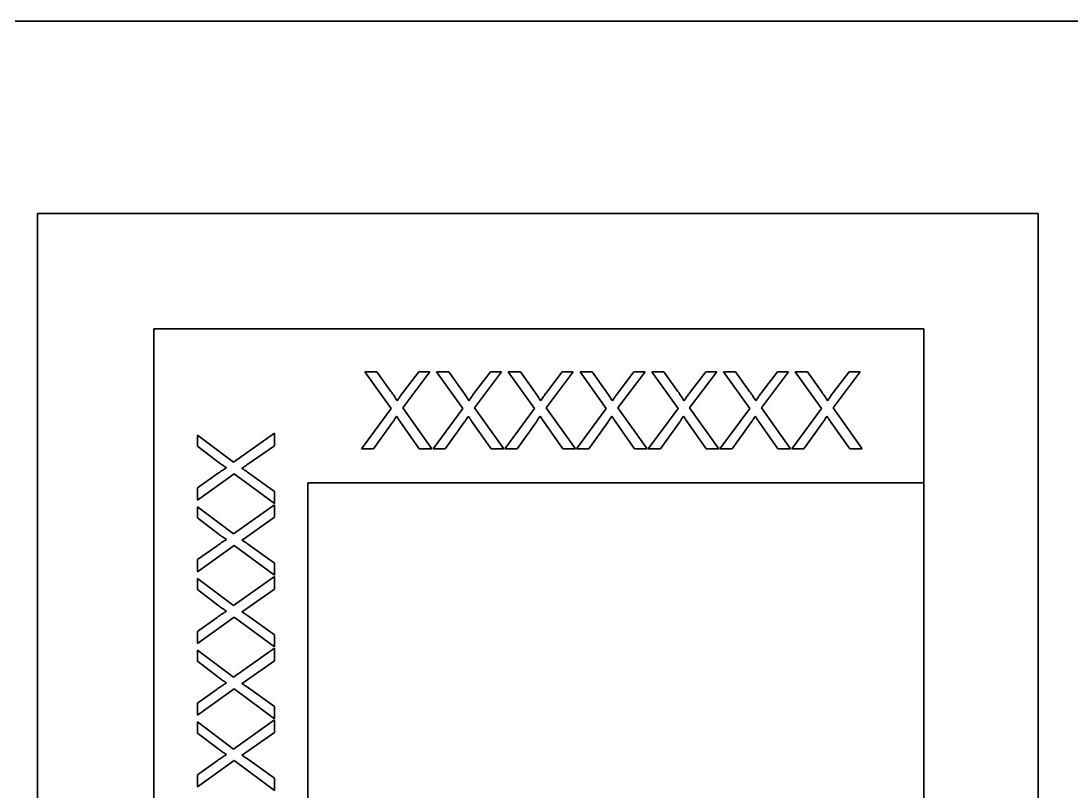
# Model space of a CAD drawing. Extents: x -1051 to 2563, y -231 to 775.
# Drawn here: x -625.56 to -611.92, y 149.98 to 159.98 of the extents above; entities that cross this region are included whole.
import ezdxf

# ---------------------------------------------------------------- set-up
doc = ezdxf.new("R2010")
doc.units = 0

msp = doc.modelspace()

# ---------------------------------------------------------------- linework, layer by layer
at = {"color": 7, "lineweight": 35}
for p, q in [((-633.347, 159.983), (-610.512, 159.983)), ((-610.512, 159.983), (-633.347, 159.983))]:
    msp.add_line(p, q, dxfattribs=at)
at = {"color": 7, "lineweight": 35, "ltscale": 0.375}
for p, q in [((-625.347, 142.483), (-625.347, 157.483)), ((-612.347, 157.483), (-612.347, 142.483))]:
    msp.add_line(p, q, dxfattribs=at)
at = {"color": 7, "lineweight": 35, "ltscale": 0.325}
msp.add_line((-625.347, 157.483), (-612.347, 157.483), dxfattribs=at)
at = {"color": 7, "lineweight": 35, "ltscale": 0.25}
msp.add_line((-623.835, 155.983), (-613.835, 155.983), dxfattribs=at)
at = {"color": 7, "lineweight": 35, "ltscale": 0.3}
msp.add_line((-623.835, 143.983), (-623.835, 155.983), dxfattribs=at)
at = {"color": 7, "lineweight": 35, "ltscale": 0.05}
msp.add_line((-613.835, 155.983), (-613.835, 153.983), dxfattribs=at)
at = {"color": 7, "lineweight": 35, "ltscale": 0.014697}
for p, q in [((-620.753, 154.947), (-621.094, 155.426)), ((-620.25, 155.426), (-620.602, 154.955)), ((-619.821, 154.947), (-620.162, 155.426)), ((-618.89, 154.947), (-619.231, 155.426)), ((-618.387, 155.426), (-618.738, 154.955)), ((-617.958, 154.947), (-618.299, 155.426)), ((-617.455, 155.426), (-617.806, 154.955)), ((-617.026, 154.947), (-617.367, 155.426)), ((-616.094, 154.947), (-616.435, 155.426)), ((-615.591, 155.426), (-615.943, 154.955)), ((-615.162, 154.947), (-615.504, 155.426)), ((-622.792, 154.099), (-623.27, 153.758)), ((-622.792, 153.167), (-623.27, 152.826)), ((-622.792, 152.236), (-623.27, 151.895)), ((-622.792, 151.304), (-623.27, 150.963)), ((-622.792, 150.372), (-623.27, 150.031))]:
    msp.add_line(p, q, dxfattribs=at)
at = {"color": 7, "lineweight": 35, "ltscale": 0.00394}
for p, q in [((-621.094, 155.426), (-620.937, 155.426)), ((-620.162, 155.426), (-620.005, 155.426)), ((-618.299, 155.426), (-618.141, 155.426)), ((-616.435, 155.426), (-616.278, 155.426)), ((-615.504, 155.426), (-615.346, 155.426))]:
    msp.add_line(p, q, dxfattribs=at)
at = {"color": 7, "lineweight": 35, "ltscale": 0.007854}
for p, q in [((-620.937, 155.426), (-620.755, 155.17)), ((-616.278, 155.426), (-616.096, 155.17)), ((-623.27, 153.916), (-623.014, 154.097)), ((-623.27, 152.984), (-623.014, 153.165)), ((-623.27, 152.052), (-623.014, 152.234)), ((-623.27, 151.12), (-623.014, 151.302)), ((-623.27, 150.189), (-623.014, 150.37))]:
    msp.add_line(p, q, dxfattribs=at)
at = {"color": 7, "lineweight": 35, "ltscale": 0.008325}
for p, q in [((-620.596, 155.161), (-620.394, 155.426)), ((-615.937, 155.161), (-615.735, 155.426)), ((-623.005, 154.257), (-623.27, 154.458)), ((-623.005, 153.325), (-623.27, 153.526)), ((-623.005, 152.393), (-623.27, 152.594)), ((-623.005, 151.461), (-623.27, 151.663)), ((-623.005, 150.53), (-623.27, 150.731))]:
    msp.add_line(p, q, dxfattribs=at)
at = {"color": 7, "lineweight": 35, "ltscale": 0.0036}
for p, q in [((-620.394, 155.426), (-620.25, 155.426)), ((-618.531, 155.426), (-618.387, 155.426)), ((-615.735, 155.426), (-615.591, 155.426))]:
    msp.add_line(p, q, dxfattribs=at)
at = {"color": 7, "lineweight": 35, "ltscale": 0.007855}
for p, q in [((-620.005, 155.426), (-619.823, 155.17)), ((-619.073, 155.426), (-618.892, 155.17)), ((-618.141, 155.426), (-617.96, 155.17)), ((-617.21, 155.426), (-617.028, 155.17)), ((-615.346, 155.426), (-615.164, 155.17))]:
    msp.add_line(p, q, dxfattribs=at)
at = {"color": 7, "lineweight": 35, "ltscale": 0.014696}
for p, q in [((-619.319, 155.426), (-619.67, 154.955)), ((-616.523, 155.426), (-616.875, 154.955)), ((-614.66, 155.426), (-615.011, 154.955)), ((-623.27, 154.602), (-622.799, 154.251)), ((-623.27, 153.67), (-622.799, 153.319)), ((-623.27, 152.738), (-622.799, 152.387)), ((-623.27, 151.807), (-622.799, 151.455)), ((-623.27, 150.875), (-622.799, 150.523))]:
    msp.add_line(p, q, dxfattribs=at)
at = {"color": 7, "lineweight": 35, "ltscale": 0.008326}
for p, q in [((-619.664, 155.161), (-619.463, 155.426)), ((-618.732, 155.161), (-618.531, 155.426)), ((-617.8, 155.161), (-617.599, 155.426)), ((-616.868, 155.161), (-616.667, 155.426)), ((-615.005, 155.161), (-614.804, 155.426))]:
    msp.add_line(p, q, dxfattribs=at)
at = {"color": 7, "lineweight": 35, "ltscale": 0.003598}
for p, q in [((-619.463, 155.426), (-619.319, 155.426)), ((-617.599, 155.426), (-617.455, 155.426)), ((-616.667, 155.426), (-616.523, 155.426)), ((-614.804, 155.426), (-614.66, 155.426)), ((-623.27, 154.458), (-623.27, 154.602)), ((-623.27, 153.526), (-623.27, 153.67)), ((-623.27, 151.663), (-623.27, 151.807)), ((-623.27, 150.731), (-623.27, 150.875))]:
    msp.add_line(p, q, dxfattribs=at)
at = {"color": 7, "lineweight": 35, "ltscale": 0.003938}
for p, q in [((-619.231, 155.426), (-619.073, 155.426)), ((-617.367, 155.426), (-617.21, 155.426))]:
    msp.add_line(p, q, dxfattribs=at)
at = {"color": 7, "lineweight": 35, "ltscale": 0.000476896}
for p, q in [((-620.755, 155.17), (-620.744, 155.154)), ((-619.823, 155.17), (-619.812, 155.154)), ((-617.96, 155.17), (-617.949, 155.154)), ((-617.028, 155.17), (-617.017, 155.154)), ((-616.096, 155.17), (-616.085, 155.154)), ((-615.164, 155.17), (-615.154, 155.154))]:
    msp.add_line(p, q, dxfattribs=at)
at = {"color": 7, "lineweight": 35, "ltscale": 0.00045283}
for p, q in [((-620.744, 155.154), (-620.734, 155.139)), ((-617.017, 155.154), (-617.007, 155.139)), ((-616.085, 155.154), (-616.075, 155.139))]:
    msp.add_line(p, q, dxfattribs=at)
at = {"color": 7, "lineweight": 35, "ltscale": 0.000428219}
for p, q in [((-620.734, 155.139), (-620.724, 155.125)), ((-619.802, 155.139), (-619.792, 155.125)), ((-618.87, 155.139), (-618.861, 155.125)), ((-617.939, 155.139), (-617.929, 155.125)), ((-616.075, 155.139), (-616.065, 155.125)), ((-615.143, 155.139), (-615.133, 155.125))]:
    msp.add_line(p, q, dxfattribs=at)
at = {"color": 7, "lineweight": 35, "ltscale": 0.000403952}
for p, q in [((-620.724, 155.125), (-620.715, 155.112)), ((-619.792, 155.125), (-619.783, 155.112)), ((-618.861, 155.125), (-618.852, 155.112)), ((-617.929, 155.125), (-617.92, 155.112)), ((-616.997, 155.125), (-616.988, 155.112)), ((-616.065, 155.125), (-616.056, 155.112)), ((-615.133, 155.125), (-615.124, 155.112))]:
    msp.add_line(p, q, dxfattribs=at)
at = {"color": 7, "lineweight": 35, "ltscale": 0.000378769}
for p, q in [((-620.715, 155.112), (-620.707, 155.099)), ((-619.783, 155.112), (-619.775, 155.099)), ((-618.852, 155.112), (-618.843, 155.099)), ((-617.92, 155.112), (-617.911, 155.099)), ((-616.056, 155.112), (-616.048, 155.099)), ((-615.124, 155.112), (-615.116, 155.099))]:
    msp.add_line(p, q, dxfattribs=at)
at = {"color": 7, "lineweight": 35, "ltscale": 0.000354577}
for p, q in [((-620.707, 155.099), (-620.699, 155.087)), ((-618.843, 155.099), (-618.836, 155.087)), ((-616.98, 155.099), (-616.972, 155.087)), ((-616.048, 155.099), (-616.04, 155.087))]:
    msp.add_line(p, q, dxfattribs=at)
at = {"color": 7, "lineweight": 35, "ltscale": 0.000338883}
for p, q in [((-620.654, 155.08), (-620.646, 155.092)), ((-619.722, 155.08), (-619.714, 155.092)), ((-617.858, 155.08), (-617.851, 155.092)), ((-615.995, 155.08), (-615.987, 155.092)), ((-615.063, 155.08), (-615.055, 155.092))]:
    msp.add_line(p, q, dxfattribs=at)
at = {"color": 7, "lineweight": 35, "ltscale": 0.000343347}
for p, q in [((-620.646, 155.092), (-620.638, 155.103)), ((-617.851, 155.092), (-617.843, 155.103)), ((-615.987, 155.092), (-615.979, 155.103))]:
    msp.add_line(p, q, dxfattribs=at)
at = {"color": 7, "lineweight": 35, "ltscale": 0.00034989}
for p, q in [((-620.638, 155.103), (-620.63, 155.114)), ((-618.775, 155.103), (-618.767, 155.114)), ((-617.843, 155.103), (-617.835, 155.114)), ((-615.979, 155.103), (-615.971, 155.114))]:
    msp.add_line(p, q, dxfattribs=at)
at = {"color": 7, "lineweight": 35, "ltscale": 0.000354405}
for p, q in [((-620.63, 155.114), (-620.622, 155.126)), ((-618.767, 155.114), (-618.758, 155.126)), ((-615.971, 155.114), (-615.963, 155.126))]:
    msp.add_line(p, q, dxfattribs=at)
at = {"color": 7, "lineweight": 35, "ltscale": 0.000360735}
for p, q in [((-620.622, 155.126), (-620.613, 155.137)), ((-618.758, 155.126), (-618.75, 155.137)), ((-616.895, 155.126), (-616.886, 155.137)), ((-615.963, 155.126), (-615.954, 155.137))]:
    msp.add_line(p, q, dxfattribs=at)
at = {"color": 7, "lineweight": 35, "ltscale": 0.000366211}
for p, q in [((-620.613, 155.137), (-620.605, 155.149)), ((-619.682, 155.137), (-619.673, 155.149)), ((-618.75, 155.137), (-618.741, 155.149)), ((-617.818, 155.137), (-617.809, 155.149)), ((-616.886, 155.137), (-616.877, 155.149)), ((-615.954, 155.137), (-615.946, 155.149)), ((-615.023, 155.137), (-615.014, 155.149))]:
    msp.add_line(p, q, dxfattribs=at)
at = {"color": 7, "lineweight": 35, "ltscale": 0.000372024}
for p, q in [((-620.605, 155.149), (-620.596, 155.161)), ((-619.673, 155.149), (-619.664, 155.161)), ((-617.809, 155.149), (-617.8, 155.161)), ((-615.946, 155.149), (-615.937, 155.161)), ((-615.014, 155.149), (-615.005, 155.161))]:
    msp.add_line(p, q, dxfattribs=at)
at = {"color": 7, "lineweight": 35, "ltscale": 0.000451958}
for p, q in [((-619.812, 155.154), (-619.802, 155.139)), ((-618.881, 155.154), (-618.87, 155.139)), ((-617.949, 155.154), (-617.939, 155.139)), ((-615.154, 155.154), (-615.143, 155.139))]:
    msp.add_line(p, q, dxfattribs=at)
at = {"color": 7, "lineweight": 35, "ltscale": 0.000355407}
for p, q in [((-619.775, 155.099), (-619.767, 155.087)), ((-617.911, 155.099), (-617.904, 155.087)), ((-615.116, 155.099), (-615.108, 155.087))]:
    msp.add_line(p, q, dxfattribs=at)
at = {"color": 7, "lineweight": 35, "ltscale": 0.00034421}
for p, q in [((-619.714, 155.092), (-619.706, 155.103)), ((-618.782, 155.092), (-618.775, 155.103)), ((-616.919, 155.092), (-616.911, 155.103)), ((-615.055, 155.092), (-615.047, 155.103))]:
    msp.add_line(p, q, dxfattribs=at)
at = {"color": 7, "lineweight": 35, "ltscale": 0.000349014}
for p, q in [((-619.706, 155.103), (-619.698, 155.114)), ((-616.911, 155.103), (-616.903, 155.114)), ((-615.047, 155.103), (-615.039, 155.114))]:
    msp.add_line(p, q, dxfattribs=at)
at = {"color": 7, "lineweight": 35, "ltscale": 0.000355294}
for p, q in [((-619.698, 155.114), (-619.69, 155.126)), ((-617.835, 155.114), (-617.827, 155.126)), ((-616.903, 155.114), (-616.895, 155.126)), ((-615.039, 155.114), (-615.031, 155.126))]:
    msp.add_line(p, q, dxfattribs=at)
at = {"color": 7, "lineweight": 35, "ltscale": 0.000359833}
for p, q in [((-619.69, 155.126), (-619.682, 155.137)), ((-617.827, 155.126), (-617.818, 155.137)), ((-615.031, 155.126), (-615.023, 155.137))]:
    msp.add_line(p, q, dxfattribs=at)
at = {"color": 7, "lineweight": 35, "ltscale": 0.000477776}
msp.add_line((-618.892, 155.17), (-618.881, 155.154), dxfattribs=at)
at = {"color": 7, "lineweight": 35, "ltscale": 0.000338033}
for p, q in [((-618.79, 155.08), (-618.782, 155.092)), ((-616.926, 155.08), (-616.919, 155.092))]:
    msp.add_line(p, q, dxfattribs=at)
at = {"color": 7, "lineweight": 35, "ltscale": 0.000371099}
for p, q in [((-618.741, 155.149), (-618.732, 155.161)), ((-616.877, 155.149), (-616.868, 155.161))]:
    msp.add_line(p, q, dxfattribs=at)
at = {"color": 7, "lineweight": 35, "ltscale": 0.000427357}
msp.add_line((-617.007, 155.139), (-616.997, 155.125), dxfattribs=at)
at = {"color": 7, "lineweight": 35, "ltscale": 0.000379613}
msp.add_line((-616.988, 155.112), (-616.98, 155.099), dxfattribs=at)
at = {"color": 7, "lineweight": 35, "ltscale": 0.000330609}
for p, q in [((-620.699, 155.087), (-620.692, 155.076)), ((-618.836, 155.087), (-618.828, 155.076)), ((-617.904, 155.087), (-617.897, 155.076)), ((-616.972, 155.087), (-616.965, 155.076)), ((-616.04, 155.087), (-616.033, 155.076))]:
    msp.add_line(p, q, dxfattribs=at)
at = {"color": 7, "lineweight": 35, "ltscale": 0.000306189}
for p, q in [((-620.692, 155.076), (-620.686, 155.066)), ((-618.828, 155.076), (-618.822, 155.066)), ((-616.965, 155.076), (-616.958, 155.066)), ((-616.033, 155.076), (-616.027, 155.066)), ((-622.92, 152.297), (-622.91, 152.303)), ((-622.92, 151.365), (-622.91, 151.371)), ((-622.92, 150.433), (-622.91, 150.44))]:
    msp.add_line(p, q, dxfattribs=at)
at = {"color": 7, "lineweight": 35, "ltscale": 0.000282621}
for p, q in [((-620.686, 155.066), (-620.68, 155.056)), ((-617.89, 155.066), (-617.884, 155.056)), ((-616.027, 155.066), (-616.021, 155.056))]:
    msp.add_line(p, q, dxfattribs=at)
at = {"color": 7, "lineweight": 35, "ltscale": 0.000257257}
for p, q in [((-620.68, 155.056), (-620.675, 155.047)), ((-617.884, 155.056), (-617.879, 155.047)), ((-616.021, 155.056), (-616.016, 155.047))]:
    msp.add_line(p, q, dxfattribs=at)
at = {"color": 7, "lineweight": 35, "ltscale": 0.000322839}
for p, q in [((-620.675, 155.047), (-620.668, 155.058)), ((-618.811, 155.047), (-618.804, 155.058)), ((-617.879, 155.047), (-617.873, 155.058)), ((-616.016, 155.047), (-616.009, 155.058))]:
    msp.add_line(p, q, dxfattribs=at)
at = {"color": 7, "lineweight": 35, "ltscale": 0.000327537}
for p, q in [((-620.668, 155.058), (-620.661, 155.069)), ((-618.804, 155.058), (-618.797, 155.069)), ((-616.009, 155.058), (-616.002, 155.069))]:
    msp.add_line(p, q, dxfattribs=at)
at = {"color": 7, "lineweight": 35, "ltscale": 0.000333598}
for p, q in [((-620.661, 155.069), (-620.654, 155.08)), ((-618.797, 155.069), (-618.79, 155.08)), ((-616.934, 155.069), (-616.926, 155.08)), ((-616.002, 155.069), (-615.995, 155.08))]:
    msp.add_line(p, q, dxfattribs=at)
at = {"color": 7, "lineweight": 35, "ltscale": 0.016256}
for p, q in [((-620.602, 154.955), (-620.223, 154.426)), ((-617.806, 154.955), (-617.428, 154.426)), ((-615.943, 154.955), (-615.564, 154.426)), ((-622.799, 154.251), (-622.27, 154.629)), ((-622.799, 153.319), (-622.27, 153.697)), ((-622.799, 151.455), (-622.27, 151.834)), ((-622.799, 150.523), (-622.27, 150.902))]:
    msp.add_line(p, q, dxfattribs=at)
at = {"color": 7, "lineweight": 35, "ltscale": 0.000329795}
for p, q in [((-619.767, 155.087), (-619.76, 155.076)), ((-615.108, 155.087), (-615.101, 155.076))]:
    msp.add_line(p, q, dxfattribs=at)
at = {"color": 7, "lineweight": 35, "ltscale": 0.00030699}
for p, q in [((-619.76, 155.076), (-619.754, 155.066)), ((-615.101, 155.076), (-615.095, 155.066))]:
    msp.add_line(p, q, dxfattribs=at)
at = {"color": 7, "lineweight": 35, "ltscale": 0.000281842}
for p, q in [((-619.754, 155.066), (-619.748, 155.056)), ((-618.822, 155.066), (-618.816, 155.056)), ((-616.958, 155.066), (-616.953, 155.056)), ((-615.095, 155.066), (-615.089, 155.056)), ((-622.91, 153.235), (-622.9, 153.241))]:
    msp.add_line(p, q, dxfattribs=at)
at = {"color": 7, "lineweight": 35, "ltscale": 0.000258011}
for p, q in [((-619.748, 155.056), (-619.743, 155.047)), ((-618.816, 155.056), (-618.811, 155.047)), ((-616.953, 155.056), (-616.948, 155.047)), ((-615.089, 155.056), (-615.084, 155.047))]:
    msp.add_line(p, q, dxfattribs=at)
at = {"color": 7, "lineweight": 35, "ltscale": 0.000322034}
for p, q in [((-619.743, 155.047), (-619.736, 155.058)), ((-616.948, 155.047), (-616.941, 155.058)), ((-615.084, 155.047), (-615.077, 155.058))]:
    msp.add_line(p, q, dxfattribs=at)
at = {"color": 7, "lineweight": 35, "ltscale": 0.000328357}
for p, q in [((-619.736, 155.058), (-619.729, 155.069)), ((-617.873, 155.058), (-617.865, 155.069)), ((-616.941, 155.058), (-616.934, 155.069)), ((-615.077, 155.058), (-615.07, 155.069))]:
    msp.add_line(p, q, dxfattribs=at)
at = {"color": 7, "lineweight": 35, "ltscale": 0.000332763}
for p, q in [((-619.729, 155.069), (-619.722, 155.08)), ((-617.865, 155.069), (-617.858, 155.08)), ((-615.07, 155.069), (-615.063, 155.08))]:
    msp.add_line(p, q, dxfattribs=at)
at = {"color": 7, "lineweight": 35, "ltscale": 0.016255}
for p, q in [((-619.67, 154.955), (-619.291, 154.426)), ((-618.738, 154.955), (-618.36, 154.426)), ((-616.875, 154.955), (-616.496, 154.426)), ((-615.011, 154.955), (-614.632, 154.426))]:
    msp.add_line(p, q, dxfattribs=at)
at = {"color": 7, "lineweight": 35, "ltscale": 0.000305393}
msp.add_line((-617.897, 155.076), (-617.89, 155.066), dxfattribs=at)
at = {"color": 7, "lineweight": 35, "ltscale": 0.016225}
for p, q in [((-621.14, 154.426), (-620.753, 154.947)), ((-619.276, 154.426), (-618.89, 154.947)), ((-618.345, 154.426), (-617.958, 154.947)), ((-617.413, 154.426), (-617.026, 154.947)), ((-616.481, 154.426), (-616.094, 154.947)), ((-622.27, 153.712), (-622.792, 154.099)), ((-622.27, 152.781), (-622.792, 153.167)), ((-622.27, 151.849), (-622.792, 152.236)), ((-622.27, 150.917), (-622.792, 151.304)), ((-622.27, 149.985), (-622.792, 150.372))]:
    msp.add_line(p, q, dxfattribs=at)
at = {"color": 7, "lineweight": 35, "ltscale": 0.000251997}
for p, q in [((-620.701, 154.82), (-620.706, 154.812)), ((-618.837, 154.82), (-618.842, 154.812)), ((-616.973, 154.82), (-616.979, 154.812)), ((-616.042, 154.82), (-616.047, 154.812))]:
    msp.add_line(p, q, dxfattribs=at)
at = {"color": 7, "lineweight": 35, "ltscale": 0.000271081}
for p, q in [((-620.695, 154.829), (-620.701, 154.82)), ((-619.763, 154.829), (-619.769, 154.82)), ((-617.899, 154.829), (-617.905, 154.82)), ((-616.036, 154.829), (-616.042, 154.82)), ((-615.104, 154.829), (-615.11, 154.82))]:
    msp.add_line(p, q, dxfattribs=at)
at = {"color": 7, "lineweight": 35, "ltscale": 0.000290495}
for p, q in [((-620.689, 154.839), (-620.695, 154.829)), ((-619.757, 154.839), (-619.763, 154.829)), ((-617.893, 154.839), (-617.899, 154.829)), ((-616.03, 154.839), (-616.036, 154.829)), ((-615.098, 154.839), (-615.104, 154.829)), ((-622.683, 152.3), (-622.673, 152.294)), ((-622.683, 151.368), (-622.673, 151.362))]:
    msp.add_line(p, q, dxfattribs=at)
at = {"color": 7, "lineweight": 35, "ltscale": 0.000309913}
for p, q in [((-620.682, 154.85), (-620.689, 154.839)), ((-618.819, 154.85), (-618.825, 154.839)), ((-616.955, 154.85), (-616.962, 154.839)), ((-616.023, 154.85), (-616.03, 154.839))]:
    msp.add_line(p, q, dxfattribs=at)
at = {"color": 7, "lineweight": 35, "ltscale": 0.000211884}
for p, q in [((-620.678, 154.843), (-620.682, 154.85)), ((-616.951, 154.843), (-616.955, 154.85)), ((-616.019, 154.843), (-616.023, 154.85))]:
    msp.add_line(p, q, dxfattribs=at)
at = {"color": 7, "lineweight": 35, "ltscale": 0.000208812}
for p, q in [((-620.673, 154.836), (-620.678, 154.843)), ((-619.742, 154.836), (-619.746, 154.843)), ((-617.878, 154.836), (-617.882, 154.843)), ((-616.014, 154.836), (-616.019, 154.843)), ((-615.083, 154.836), (-615.087, 154.843))]:
    msp.add_line(p, q, dxfattribs=at)
at = {"color": 7, "lineweight": 35, "ltscale": 0.000206558}
for p, q in [((-620.669, 154.829), (-620.673, 154.836)), ((-619.737, 154.829), (-619.742, 154.836)), ((-617.873, 154.829), (-617.878, 154.836)), ((-616.942, 154.829), (-616.946, 154.836)), ((-616.01, 154.829), (-616.014, 154.836)), ((-615.078, 154.829), (-615.083, 154.836))]:
    msp.add_line(p, q, dxfattribs=at)
at = {"color": 7, "lineweight": 35, "ltscale": 0.000203486}
for p, q in [((-620.664, 154.822), (-620.669, 154.829)), ((-619.733, 154.822), (-619.737, 154.829)), ((-618.801, 154.822), (-618.805, 154.829)), ((-617.869, 154.822), (-617.873, 154.829)), ((-616.937, 154.822), (-616.942, 154.829)), ((-616.005, 154.822), (-616.01, 154.829)), ((-615.074, 154.822), (-615.078, 154.829))]:
    msp.add_line(p, q, dxfattribs=at)
at = {"color": 7, "lineweight": 35, "ltscale": 0.000201244}
for p, q in [((-620.66, 154.815), (-620.664, 154.822)), ((-619.728, 154.815), (-619.733, 154.822)), ((-618.797, 154.815), (-618.801, 154.822)), ((-617.865, 154.815), (-617.869, 154.822)), ((-616.933, 154.815), (-616.937, 154.822)), ((-616.001, 154.815), (-616.005, 154.822)), ((-615.069, 154.815), (-615.074, 154.822))]:
    msp.add_line(p, q, dxfattribs=at)
at = {"color": 7, "lineweight": 35, "ltscale": 0.016224}
for p, q in [((-620.208, 154.426), (-619.821, 154.947)), ((-615.549, 154.426), (-615.162, 154.947))]:
    msp.add_line(p, q, dxfattribs=at)
at = {"color": 7, "lineweight": 35, "ltscale": 0.000251187}
for p, q in [((-619.769, 154.82), (-619.774, 154.812)), ((-617.905, 154.82), (-617.911, 154.812)), ((-615.11, 154.82), (-615.115, 154.812))]:
    msp.add_line(p, q, dxfattribs=at)
at = {"color": 7, "lineweight": 35, "ltscale": 0.000310712}
for p, q in [((-619.75, 154.85), (-619.757, 154.839)), ((-617.887, 154.85), (-617.893, 154.839)), ((-615.091, 154.85), (-615.098, 154.839))]:
    msp.add_line(p, q, dxfattribs=at)
at = {"color": 7, "lineweight": 35, "ltscale": 0.000211075}
for p, q in [((-619.746, 154.843), (-619.75, 154.85)), ((-618.814, 154.843), (-618.819, 154.85)), ((-617.882, 154.843), (-617.887, 154.85)), ((-615.087, 154.843), (-615.091, 154.85))]:
    msp.add_line(p, q, dxfattribs=at)
at = {"color": 7, "lineweight": 35, "ltscale": 0.000270277}
for p, q in [((-618.831, 154.829), (-618.837, 154.82)), ((-616.968, 154.829), (-616.973, 154.82))]:
    msp.add_line(p, q, dxfattribs=at)
at = {"color": 7, "lineweight": 35, "ltscale": 0.000291299}
for p, q in [((-618.825, 154.839), (-618.831, 154.829)), ((-616.962, 154.839), (-616.968, 154.829))]:
    msp.add_line(p, q, dxfattribs=at)
at = {"color": 7, "lineweight": 35, "ltscale": 0.00020963}
msp.add_line((-618.81, 154.836), (-618.814, 154.843), dxfattribs=at)
at = {"color": 7, "lineweight": 35, "ltscale": 0.000205739}
msp.add_line((-618.805, 154.829), (-618.81, 154.836), dxfattribs=at)
at = {"color": 7, "lineweight": 35, "ltscale": 0.000208002}
msp.add_line((-616.946, 154.836), (-616.951, 154.843), dxfattribs=at)
at = {"color": 7, "lineweight": 35, "ltscale": 0.010739}
for p, q in [((-620.73, 154.775), (-620.981, 154.426)), ((-618.866, 154.775), (-619.117, 154.426)), ((-617.935, 154.775), (-618.186, 154.426)), ((-617.003, 154.775), (-617.254, 154.426)), ((-616.071, 154.775), (-616.322, 154.426)), ((-622.619, 154.122), (-622.27, 153.871)), ((-622.619, 153.191), (-622.27, 152.94)), ((-622.619, 152.259), (-622.27, 152.008)), ((-622.619, 151.327), (-622.27, 151.076)), ((-622.619, 150.395), (-622.27, 150.144))]:
    msp.add_line(p, q, dxfattribs=at)
at = {"color": 7, "lineweight": 35, "ltscale": 0.000134384}
for p, q in [((-620.727, 154.779), (-620.73, 154.775)), ((-619.795, 154.779), (-619.798, 154.775)), ((-618.863, 154.779), (-618.866, 154.775)), ((-617.932, 154.779), (-617.935, 154.775)), ((-617, 154.779), (-617.003, 154.775)), ((-616.068, 154.779), (-616.071, 154.775)), ((-615.136, 154.779), (-615.139, 154.775))]:
    msp.add_line(p, q, dxfattribs=at)
at = {"color": 7, "lineweight": 35, "ltscale": 0.000154046}
for p, q in [((-620.724, 154.784), (-620.727, 154.779)), ((-618.86, 154.784), (-618.863, 154.779)), ((-616.996, 154.784), (-617, 154.779)), ((-616.065, 154.784), (-616.068, 154.779)), ((-622.628, 150.402), (-622.623, 150.398))]:
    msp.add_line(p, q, dxfattribs=at)
at = {"color": 7, "lineweight": 35, "ltscale": 0.000173937}
for p, q in [((-620.72, 154.79), (-620.724, 154.784)), ((-618.856, 154.79), (-618.86, 154.784)), ((-616.061, 154.79), (-616.065, 154.784))]:
    msp.add_line(p, q, dxfattribs=at)
at = {"color": 7, "lineweight": 35, "ltscale": 0.000192992}
for p, q in [((-620.715, 154.797), (-620.72, 154.79)), ((-619.784, 154.797), (-619.788, 154.79)), ((-617.92, 154.797), (-617.924, 154.79)), ((-616.988, 154.797), (-616.993, 154.79)), ((-616.057, 154.797), (-616.061, 154.79)), ((-615.125, 154.797), (-615.129, 154.79)), ((-622.641, 153.205), (-622.634, 153.201)), ((-622.641, 152.273), (-622.634, 152.269)), ((-622.641, 151.342), (-622.634, 151.337))]:
    msp.add_line(p, q, dxfattribs=at)
at = {"color": 7, "lineweight": 35, "ltscale": 0.000212701}
for p, q in [((-620.711, 154.804), (-620.715, 154.797)), ((-619.779, 154.804), (-619.784, 154.797)), ((-617.916, 154.804), (-617.92, 154.797)), ((-616.984, 154.804), (-616.988, 154.797)), ((-616.052, 154.804), (-616.057, 154.797)), ((-615.12, 154.804), (-615.125, 154.797))]:
    msp.add_line(p, q, dxfattribs=at)
at = {"color": 7, "lineweight": 35, "ltscale": 0.000231779}
for p, q in [((-620.706, 154.812), (-620.711, 154.804)), ((-618.842, 154.812), (-618.847, 154.804)), ((-616.047, 154.812), (-616.052, 154.804))]:
    msp.add_line(p, q, dxfattribs=at)
at = {"color": 7, "lineweight": 35, "ltscale": 0.000197854}
for p, q in [((-620.656, 154.809), (-620.66, 154.815)), ((-619.724, 154.809), (-619.728, 154.815)), ((-617.86, 154.809), (-617.865, 154.815)), ((-616.929, 154.809), (-616.933, 154.815)), ((-615.997, 154.809), (-616.001, 154.815)), ((-615.065, 154.809), (-615.069, 154.815))]:
    msp.add_line(p, q, dxfattribs=at)
at = {"color": 7, "lineweight": 35, "ltscale": 0.000195943}
for p, q in [((-620.651, 154.802), (-620.656, 154.809)), ((-619.72, 154.802), (-619.724, 154.809)), ((-617.856, 154.802), (-617.86, 154.809)), ((-616.924, 154.802), (-616.929, 154.809)), ((-615.992, 154.802), (-615.997, 154.809)), ((-615.061, 154.802), (-615.065, 154.809)), ((-622.646, 151.406), (-622.653, 151.401)), ((-622.646, 150.474), (-622.653, 150.469))]:
    msp.add_line(p, q, dxfattribs=at)
at = {"color": 7, "lineweight": 35, "ltscale": 0.000192557}
for p, q in [((-620.647, 154.796), (-620.651, 154.802)), ((-619.715, 154.796), (-619.72, 154.802)), ((-617.852, 154.796), (-617.856, 154.802)), ((-615.988, 154.796), (-615.992, 154.802)), ((-615.056, 154.796), (-615.061, 154.802))]:
    msp.add_line(p, q, dxfattribs=at)
at = {"color": 7, "lineweight": 35, "ltscale": 0.000190341}
for p, q in [((-620.643, 154.789), (-620.647, 154.796)), ((-619.711, 154.789), (-619.715, 154.796)), ((-618.779, 154.789), (-618.784, 154.796)), ((-617.847, 154.789), (-617.852, 154.796)), ((-616.916, 154.789), (-616.92, 154.796)), ((-615.984, 154.789), (-615.988, 154.796)), ((-615.052, 154.789), (-615.056, 154.796))]:
    msp.add_line(p, q, dxfattribs=at)
at = {"color": 7, "lineweight": 35, "ltscale": 0.000188137}
for p, q in [((-620.639, 154.783), (-620.643, 154.789)), ((-619.707, 154.783), (-619.711, 154.789)), ((-617.843, 154.783), (-617.847, 154.789)), ((-615.98, 154.783), (-615.984, 154.789)), ((-615.048, 154.783), (-615.052, 154.789))]:
    msp.add_line(p, q, dxfattribs=at)
at = {"color": 7, "lineweight": 35, "ltscale": 0.010915}
for p, q in [((-620.387, 154.426), (-620.639, 154.783)), ((-619.455, 154.426), (-619.707, 154.783)), ((-618.523, 154.426), (-618.775, 154.783)), ((-617.591, 154.426), (-617.843, 154.783)), ((-616.66, 154.426), (-616.911, 154.783)), ((-615.728, 154.426), (-615.98, 154.783)), ((-614.796, 154.426), (-615.048, 154.783)), ((-622.27, 154.465), (-622.627, 154.214)), ((-622.27, 153.534), (-622.627, 153.282)), ((-622.27, 152.602), (-622.627, 152.35)), ((-622.27, 151.67), (-622.627, 151.418)), ((-622.27, 150.738), (-622.627, 150.487))]:
    msp.add_line(p, q, dxfattribs=at)
at = {"color": 7, "lineweight": 35, "ltscale": 0.010738}
for p, q in [((-619.798, 154.775), (-620.049, 154.426)), ((-615.139, 154.775), (-615.39, 154.426))]:
    msp.add_line(p, q, dxfattribs=at)
at = {"color": 7, "lineweight": 35, "ltscale": 0.000154897}
for p, q in [((-619.792, 154.784), (-619.795, 154.779)), ((-617.928, 154.784), (-617.932, 154.779)), ((-615.133, 154.784), (-615.136, 154.779))]:
    msp.add_line(p, q, dxfattribs=at)
at = {"color": 7, "lineweight": 35, "ltscale": 0.000173098}
for p, q in [((-619.788, 154.79), (-619.792, 154.784)), ((-617.924, 154.79), (-617.928, 154.784)), ((-616.993, 154.79), (-616.996, 154.784)), ((-615.129, 154.79), (-615.133, 154.784))]:
    msp.add_line(p, q, dxfattribs=at)
at = {"color": 7, "lineweight": 35, "ltscale": 0.000232596}
for p, q in [((-619.774, 154.812), (-619.779, 154.804)), ((-617.911, 154.812), (-617.916, 154.804)), ((-616.979, 154.812), (-616.984, 154.804)), ((-615.115, 154.812), (-615.12, 154.804))]:
    msp.add_line(p, q, dxfattribs=at)
at = {"color": 7, "lineweight": 35, "ltscale": 0.000192164}
msp.add_line((-618.852, 154.797), (-618.856, 154.79), dxfattribs=at)
at = {"color": 7, "lineweight": 35, "ltscale": 0.000213526}
msp.add_line((-618.847, 154.804), (-618.852, 154.797), dxfattribs=at)
at = {"color": 7, "lineweight": 35, "ltscale": 0.000198694}
msp.add_line((-618.792, 154.809), (-618.797, 154.815), dxfattribs=at)
at = {"color": 7, "lineweight": 35, "ltscale": 0.000195104}
msp.add_line((-618.788, 154.802), (-618.792, 154.809), dxfattribs=at)
at = {"color": 7, "lineweight": 35, "ltscale": 0.000193408}
for p, q in [((-618.784, 154.796), (-618.788, 154.802)), ((-616.92, 154.796), (-616.924, 154.802))]:
    msp.add_line(p, q, dxfattribs=at)
at = {"color": 7, "lineweight": 35, "ltscale": 0.000187275}
for p, q in [((-618.775, 154.783), (-618.779, 154.789)), ((-616.911, 154.783), (-616.916, 154.789))]:
    msp.add_line(p, q, dxfattribs=at)
at = {"color": 7, "lineweight": 35, "ltscale": 0.004093}
for p, q in [((-622.27, 154.629), (-622.27, 154.465)), ((-622.27, 153.697), (-622.27, 153.534)), ((-622.27, 152.766), (-622.27, 152.602)), ((-622.27, 151.834), (-622.27, 151.67))]:
    msp.add_line(p, q, dxfattribs=at)
at = {"color": 7, "lineweight": 35, "ltscale": 0.003973}
for p, q in [((-620.981, 154.426), (-621.14, 154.426)), ((-620.049, 154.426), (-620.208, 154.426)), ((-619.117, 154.426), (-619.276, 154.426)), ((-618.186, 154.426), (-618.345, 154.426)), ((-617.254, 154.426), (-617.413, 154.426)), ((-616.322, 154.426), (-616.481, 154.426)), ((-615.39, 154.426), (-615.549, 154.426)), ((-622.27, 153.871), (-622.27, 153.712)), ((-622.27, 152.94), (-622.27, 152.781)), ((-622.27, 151.076), (-622.27, 150.917)), ((-622.27, 150.144), (-622.27, 149.985))]:
    msp.add_line(p, q, dxfattribs=at)
at = {"color": 7, "lineweight": 35, "ltscale": 0.004092}
for p, q in [((-620.223, 154.426), (-620.387, 154.426)), ((-619.291, 154.426), (-619.455, 154.426)), ((-618.36, 154.426), (-618.523, 154.426)), ((-617.428, 154.426), (-617.591, 154.426)), ((-616.496, 154.426), (-616.66, 154.426)), ((-615.564, 154.426), (-615.728, 154.426)), ((-614.632, 154.426), (-614.796, 154.426)), ((-622.27, 150.902), (-622.27, 150.738))]:
    msp.add_line(p, q, dxfattribs=at)
at = {"color": 7, "lineweight": 35, "ltscale": 0.000372096}
for p, q in [((-622.993, 154.248), (-623.005, 154.257)), ((-622.993, 152.384), (-623.005, 152.393)), ((-622.993, 150.521), (-623.005, 150.53))]:
    msp.add_line(p, q, dxfattribs=at)
at = {"color": 7, "lineweight": 35, "ltscale": 0.000365982}
for p, q in [((-622.981, 154.239), (-622.993, 154.248)), ((-622.981, 153.307), (-622.993, 153.316)), ((-622.981, 150.512), (-622.993, 150.521))]:
    msp.add_line(p, q, dxfattribs=at)
at = {"color": 7, "lineweight": 35, "ltscale": 0.000359668}
for p, q in [((-622.97, 154.23), (-622.981, 154.239)), ((-622.97, 150.503), (-622.981, 150.512))]:
    msp.add_line(p, q, dxfattribs=at)
at = {"color": 7, "lineweight": 35, "ltscale": 0.000356312}
for p, q in [((-622.958, 154.222), (-622.97, 154.23)), ((-622.958, 151.427), (-622.97, 151.435))]:
    msp.add_line(p, q, dxfattribs=at)
at = {"color": 7, "lineweight": 35, "ltscale": 0.00040332}
for p, q in [((-622.969, 154.128), (-622.956, 154.137)), ((-622.969, 153.196), (-622.956, 153.205)), ((-622.969, 152.265), (-622.956, 152.274)), ((-622.969, 151.333), (-622.956, 151.342)), ((-622.969, 150.401), (-622.956, 150.41))]:
    msp.add_line(p, q, dxfattribs=at)
at = {"color": 7, "lineweight": 35, "ltscale": 0.000349046}
for p, q in [((-622.947, 154.214), (-622.958, 154.222)), ((-622.947, 152.351), (-622.958, 152.359))]:
    msp.add_line(p, q, dxfattribs=at)
at = {"color": 7, "lineweight": 35, "ltscale": 0.000380462}
msp.add_line((-622.956, 154.137), (-622.943, 154.146), dxfattribs=at)
at = {"color": 7, "lineweight": 35, "ltscale": 0.000344092}
for p, q in [((-622.935, 154.206), (-622.947, 154.214)), ((-622.935, 153.275), (-622.947, 153.282)), ((-622.935, 150.479), (-622.947, 150.487))]:
    msp.add_line(p, q, dxfattribs=at)
at = {"color": 7, "lineweight": 35, "ltscale": 0.000353393}
for p, q in [((-622.943, 154.146), (-622.931, 154.153)), ((-622.943, 153.214), (-622.931, 153.221)), ((-622.943, 152.282), (-622.931, 152.29)), ((-622.943, 150.418), (-622.931, 150.426))]:
    msp.add_line(p, q, dxfattribs=at)
at = {"color": 7, "lineweight": 35, "ltscale": 0.000338353}
for p, q in [((-622.924, 154.199), (-622.935, 154.206)), ((-622.924, 151.403), (-622.935, 151.411)), ((-622.924, 150.472), (-622.935, 150.479))]:
    msp.add_line(p, q, dxfattribs=at)
at = {"color": 7, "lineweight": 35, "ltscale": 0.000331493}
msp.add_line((-622.931, 154.153), (-622.92, 154.16), dxfattribs=at)
at = {"color": 7, "lineweight": 35, "ltscale": 0.000333499}
for p, q in [((-622.913, 154.191), (-622.924, 154.199)), ((-622.913, 153.26), (-622.924, 153.267)), ((-622.913, 152.328), (-622.924, 152.335)), ((-622.913, 151.396), (-622.924, 151.403))]:
    msp.add_line(p, q, dxfattribs=at)
at = {"color": 7, "lineweight": 35, "ltscale": 0.000306389}
for p, q in [((-622.92, 154.16), (-622.91, 154.167)), ((-622.92, 153.229), (-622.91, 153.235))]:
    msp.add_line(p, q, dxfattribs=at)
at = {"color": 7, "lineweight": 35, "ltscale": 0.000327625}
for p, q in [((-622.902, 154.184), (-622.913, 154.191)), ((-622.902, 152.321), (-622.913, 152.328)), ((-622.902, 151.389), (-622.913, 151.396)), ((-622.902, 150.457), (-622.913, 150.464))]:
    msp.add_line(p, q, dxfattribs=at)
at = {"color": 7, "lineweight": 35, "ltscale": 0.000282036}
for p, q in [((-622.91, 154.167), (-622.9, 154.173)), ((-622.91, 152.303), (-622.9, 152.309))]:
    msp.add_line(p, q, dxfattribs=at)
at = {"color": 7, "lineweight": 35, "ltscale": 0.000321788}
for p, q in [((-622.891, 154.178), (-622.902, 154.184)), ((-622.891, 153.246), (-622.902, 153.253)), ((-622.891, 152.314), (-622.902, 152.321)), ((-622.891, 151.382), (-622.902, 151.389)), ((-622.891, 150.45), (-622.902, 150.457))]:
    msp.add_line(p, q, dxfattribs=at)
at = {"color": 7, "lineweight": 35, "ltscale": 0.000256829}
for p, q in [((-622.9, 154.173), (-622.891, 154.178)), ((-622.9, 153.241), (-622.891, 153.246)), ((-622.9, 152.309), (-622.891, 152.314))]:
    msp.add_line(p, q, dxfattribs=at)
at = {"color": 7, "lineweight": 35, "ltscale": 0.000212126}
for p, q in [((-622.687, 154.175), (-622.694, 154.17)), ((-622.687, 153.243), (-622.694, 153.238)), ((-622.687, 152.311), (-622.694, 152.307)), ((-622.687, 151.379), (-622.694, 151.375)), ((-622.687, 150.447), (-622.694, 150.443))]:
    msp.add_line(p, q, dxfattribs=at)
at = {"color": 7, "lineweight": 35, "ltscale": 0.000311089}
for p, q in [((-622.694, 154.17), (-622.683, 154.164)), ((-622.694, 150.443), (-622.683, 150.436))]:
    msp.add_line(p, q, dxfattribs=at)
at = {"color": 7, "lineweight": 35, "ltscale": 0.000209338}
for p, q in [((-622.68, 154.179), (-622.687, 154.175)), ((-622.68, 150.452), (-622.687, 150.447))]:
    msp.add_line(p, q, dxfattribs=at)
at = {"color": 7, "lineweight": 35, "ltscale": 0.000290896}
msp.add_line((-622.683, 154.164), (-622.673, 154.158), dxfattribs=at)
at = {"color": 7, "lineweight": 35, "ltscale": 0.000206148}
for p, q in [((-622.673, 154.184), (-622.68, 154.179)), ((-622.673, 153.252), (-622.68, 153.247)), ((-622.673, 152.32), (-622.68, 152.315))]:
    msp.add_line(p, q, dxfattribs=at)
at = {"color": 7, "lineweight": 35, "ltscale": 0.000203372}
for p, q in [((-622.666, 154.188), (-622.673, 154.184)), ((-622.666, 153.256), (-622.673, 153.252)), ((-622.666, 151.393), (-622.673, 151.388))]:
    msp.add_line(p, q, dxfattribs=at)
at = {"color": 7, "lineweight": 35, "ltscale": 0.000269908}
for p, q in [((-622.673, 154.158), (-622.664, 154.152)), ((-622.673, 153.226), (-622.664, 153.22)), ((-622.673, 150.43), (-622.664, 150.425))]:
    msp.add_line(p, q, dxfattribs=at)
at = {"color": 7, "lineweight": 35, "ltscale": 0.000200397}
for p, q in [((-622.659, 154.192), (-622.666, 154.188)), ((-622.659, 153.26), (-622.666, 153.256)), ((-622.659, 151.397), (-622.666, 151.393))]:
    msp.add_line(p, q, dxfattribs=at)
at = {"color": 7, "lineweight": 35, "ltscale": 0.000252117}
for p, q in [((-622.664, 154.152), (-622.656, 154.146)), ((-622.664, 153.22), (-622.656, 153.215)), ((-622.664, 150.425), (-622.656, 150.419))]:
    msp.add_line(p, q, dxfattribs=at)
at = {"color": 7, "lineweight": 35, "ltscale": 0.000198702}
for p, q in [((-622.653, 154.197), (-622.659, 154.192)), ((-622.653, 151.401), (-622.659, 151.397))]:
    msp.add_line(p, q, dxfattribs=at)
at = {"color": 7, "lineweight": 35, "ltscale": 0.000232425}
msp.add_line((-622.656, 154.146), (-622.648, 154.141), dxfattribs=at)
at = {"color": 7, "lineweight": 35, "ltscale": 0.000195733}
for p, q in [((-622.646, 154.201), (-622.653, 154.197)), ((-622.646, 152.337), (-622.653, 152.333))]:
    msp.add_line(p, q, dxfattribs=at)
at = {"color": 7, "lineweight": 35, "ltscale": 0.000212265}
for p, q in [((-622.648, 154.141), (-622.641, 154.137)), ((-622.648, 150.414), (-622.641, 150.41))]:
    msp.add_line(p, q, dxfattribs=at)
at = {"color": 7, "lineweight": 35, "ltscale": 0.000192981}
for p, q in [((-622.64, 154.205), (-622.646, 154.201)), ((-622.64, 153.273), (-622.646, 153.269)), ((-622.64, 152.342), (-622.646, 152.337)), ((-622.64, 151.41), (-622.646, 151.406)), ((-622.64, 150.478), (-622.646, 150.474))]:
    msp.add_line(p, q, dxfattribs=at)
at = {"color": 7, "lineweight": 35, "ltscale": 0.000192784}
for p, q in [((-622.641, 154.137), (-622.634, 154.133)), ((-622.641, 150.41), (-622.634, 150.406))]:
    msp.add_line(p, q, dxfattribs=at)
at = {"color": 7, "lineweight": 35, "ltscale": 0.000190026}
for p, q in [((-622.633, 154.21), (-622.64, 154.205)), ((-622.633, 153.278), (-622.64, 153.273)), ((-622.633, 150.482), (-622.64, 150.478))]:
    msp.add_line(p, q, dxfattribs=at)
at = {"color": 7, "lineweight": 35, "ltscale": 0.000188335}
for p, q in [((-622.627, 154.214), (-622.633, 154.21)), ((-622.627, 153.282), (-622.633, 153.278)), ((-622.627, 152.35), (-622.633, 152.346)), ((-622.627, 151.418), (-622.633, 151.414)), ((-622.627, 150.487), (-622.633, 150.482))]:
    msp.add_line(p, q, dxfattribs=at)
at = {"color": 7, "lineweight": 35, "ltscale": 0.000476272}
for p, q in [((-623.014, 154.097), (-622.998, 154.108)), ((-623.014, 153.165), (-622.998, 153.176))]:
    msp.add_line(p, q, dxfattribs=at)
at = {"color": 7, "lineweight": 35, "ltscale": 0.000453333}
for p, q in [((-622.998, 154.108), (-622.983, 154.118)), ((-622.998, 153.176), (-622.983, 153.187)), ((-622.998, 150.381), (-622.983, 150.391))]:
    msp.add_line(p, q, dxfattribs=at)
at = {"color": 7, "lineweight": 35, "ltscale": 0.000427473}
for p, q in [((-622.983, 154.118), (-622.969, 154.128)), ((-622.983, 150.391), (-622.969, 150.401))]:
    msp.add_line(p, q, dxfattribs=at)
at = {"color": 7, "lineweight": 35, "ltscale": 0.000173726}
for p, q in [((-622.634, 154.133), (-622.628, 154.129)), ((-622.634, 150.406), (-622.628, 150.402))]:
    msp.add_line(p, q, dxfattribs=at)
at = {"color": 7, "lineweight": 35, "ltscale": 0.000154258}
for p, q in [((-622.628, 154.129), (-622.623, 154.125)), ((-622.628, 151.333), (-622.623, 151.33))]:
    msp.add_line(p, q, dxfattribs=at)
at = {"color": 7, "lineweight": 35, "ltscale": 0.000135012}
for p, q in [((-622.623, 154.125), (-622.619, 154.122)), ((-622.623, 153.194), (-622.619, 153.191)), ((-622.623, 152.262), (-622.619, 152.259)), ((-622.623, 151.33), (-622.619, 151.327)), ((-622.623, 150.398), (-622.619, 150.395))]:
    msp.add_line(p, q, dxfattribs=at)
at = {"color": 7, "lineweight": 35, "ltscale": 0.003939}
for p, q in [((-623.27, 153.758), (-623.27, 153.916)), ((-623.27, 152.826), (-623.27, 152.984)), ((-623.27, 151.895), (-623.27, 152.052)), ((-623.27, 150.963), (-623.27, 151.12)), ((-623.27, 150.031), (-623.27, 150.189))]:
    msp.add_line(p, q, dxfattribs=at)
at = {"color": 7, "lineweight": 35, "ltscale": 0.2}
for p, q in [((-621.835, 145.983), (-621.835, 153.983)), ((-621.835, 153.983), (-613.835, 153.983)), ((-613.835, 153.983), (-613.835, 145.983))]:
    msp.add_line(p, q, dxfattribs=at)
at = {"color": 7, "lineweight": 35, "ltscale": 0.000371865}
msp.add_line((-622.993, 153.316), (-623.005, 153.325), dxfattribs=at)
at = {"color": 7, "lineweight": 35, "ltscale": 0.000427689}
for p, q in [((-622.983, 153.187), (-622.969, 153.196)), ((-622.983, 151.323), (-622.969, 151.333))]:
    msp.add_line(p, q, dxfattribs=at)
at = {"color": 7, "lineweight": 35, "ltscale": 0.000359894}
for p, q in [((-622.97, 153.299), (-622.981, 153.307)), ((-622.97, 151.435), (-622.981, 151.444))]:
    msp.add_line(p, q, dxfattribs=at)
at = {"color": 7, "lineweight": 35, "ltscale": 0.00035609}
for p, q in [((-622.958, 153.29), (-622.97, 153.299)), ((-622.958, 152.359), (-622.97, 152.367))]:
    msp.add_line(p, q, dxfattribs=at)
at = {"color": 7, "lineweight": 35, "ltscale": 0.000349266}
msp.add_line((-622.947, 153.282), (-622.958, 153.29), dxfattribs=at)
at = {"color": 7, "lineweight": 35, "ltscale": 0.000380252}
for p, q in [((-622.956, 153.205), (-622.943, 153.214)), ((-622.956, 150.41), (-622.943, 150.418))]:
    msp.add_line(p, q, dxfattribs=at)
at = {"color": 7, "lineweight": 35, "ltscale": 0.000338141}
for p, q in [((-622.924, 153.267), (-622.935, 153.275)), ((-622.924, 152.335), (-622.935, 152.343))]:
    msp.add_line(p, q, dxfattribs=at)
at = {"color": 7, "lineweight": 35, "ltscale": 0.000331696}
for p, q in [((-622.931, 153.221), (-622.92, 153.229)), ((-622.931, 151.358), (-622.92, 151.365)), ((-622.931, 150.426), (-622.92, 150.433))]:
    msp.add_line(p, q, dxfattribs=at)
at = {"color": 7, "lineweight": 35, "ltscale": 0.00032783}
msp.add_line((-622.902, 153.253), (-622.913, 153.26), dxfattribs=at)
at = {"color": 7, "lineweight": 35, "ltscale": 0.000311288}
for p, q in [((-622.694, 153.238), (-622.683, 153.232)), ((-622.694, 152.307), (-622.683, 152.3)), ((-622.694, 151.375), (-622.683, 151.368))]:
    msp.add_line(p, q, dxfattribs=at)
at = {"color": 7, "lineweight": 35, "ltscale": 0.000209134}
for p, q in [((-622.68, 153.247), (-622.687, 153.243)), ((-622.68, 152.315), (-622.687, 152.311)), ((-622.68, 151.384), (-622.687, 151.379))]:
    msp.add_line(p, q, dxfattribs=at)
at = {"color": 7, "lineweight": 35, "ltscale": 0.000290695}
for p, q in [((-622.683, 153.232), (-622.673, 153.226)), ((-622.683, 150.436), (-622.673, 150.43))]:
    msp.add_line(p, q, dxfattribs=at)
at = {"color": 7, "lineweight": 35, "ltscale": 0.000198911}
for p, q in [((-622.653, 153.265), (-622.659, 153.26)), ((-622.653, 152.333), (-622.659, 152.329))]:
    msp.add_line(p, q, dxfattribs=at)
at = {"color": 7, "lineweight": 35, "ltscale": 0.000232628}
for p, q in [((-622.656, 153.215), (-622.648, 153.21)), ((-622.656, 150.419), (-622.648, 150.414))]:
    msp.add_line(p, q, dxfattribs=at)
at = {"color": 7, "lineweight": 35, "ltscale": 0.000195522}
msp.add_line((-622.646, 153.269), (-622.653, 153.265), dxfattribs=at)
at = {"color": 7, "lineweight": 35, "ltscale": 0.000212059}
for p, q in [((-622.648, 153.21), (-622.641, 153.205)), ((-622.648, 152.278), (-622.641, 152.273)), ((-622.648, 151.346), (-622.641, 151.342))]:
    msp.add_line(p, q, dxfattribs=at)
at = {"color": 7, "lineweight": 35, "ltscale": 0.000173516}
for p, q in [((-622.634, 153.201), (-622.628, 153.197)), ((-622.634, 152.269), (-622.628, 152.265)), ((-622.634, 151.337), (-622.628, 151.333))]:
    msp.add_line(p, q, dxfattribs=at)
at = {"color": 7, "lineweight": 35, "ltscale": 0.00015447}
for p, q in [((-622.628, 153.197), (-622.623, 153.194)), ((-622.628, 152.265), (-622.623, 152.262))]:
    msp.add_line(p, q, dxfattribs=at)
at = {"color": 7, "lineweight": 35, "ltscale": 0.003599}
msp.add_line((-623.27, 152.594), (-623.27, 152.738), dxfattribs=at)
at = {"color": 7, "lineweight": 35, "ltscale": 0.016257}
msp.add_line((-622.799, 152.387), (-622.27, 152.766), dxfattribs=at)
at = {"color": 7, "lineweight": 35, "ltscale": 0.000365754}
for p, q in [((-622.981, 152.375), (-622.993, 152.384)), ((-622.981, 151.444), (-622.993, 151.452))]:
    msp.add_line(p, q, dxfattribs=at)
at = {"color": 7, "lineweight": 35, "ltscale": 0.00036012}
msp.add_line((-622.97, 152.367), (-622.981, 152.375), dxfattribs=at)
at = {"color": 7, "lineweight": 35, "ltscale": 0.000476492}
for p, q in [((-623.014, 152.234), (-622.998, 152.245)), ((-623.014, 150.37), (-622.998, 150.381))]:
    msp.add_line(p, q, dxfattribs=at)
at = {"color": 7, "lineweight": 35, "ltscale": 0.000453116}
for p, q in [((-622.998, 152.245), (-622.983, 152.255)), ((-622.998, 151.313), (-622.983, 151.323))]:
    msp.add_line(p, q, dxfattribs=at)
at = {"color": 7, "lineweight": 35, "ltscale": 0.000427905}
msp.add_line((-622.983, 152.255), (-622.969, 152.265), dxfattribs=at)
at = {"color": 7, "lineweight": 35, "ltscale": 0.000380042}
for p, q in [((-622.956, 152.274), (-622.943, 152.282)), ((-622.956, 151.342), (-622.943, 151.35))]:
    msp.add_line(p, q, dxfattribs=at)
at = {"color": 7, "lineweight": 35, "ltscale": 0.000344308}
for p, q in [((-622.935, 152.343), (-622.947, 152.351)), ((-622.935, 151.411), (-622.947, 151.419))]:
    msp.add_line(p, q, dxfattribs=at)
at = {"color": 7, "lineweight": 35, "ltscale": 0.000331899}
msp.add_line((-622.931, 152.29), (-622.92, 152.297), dxfattribs=at)
at = {"color": 7, "lineweight": 35, "ltscale": 0.000203579}
msp.add_line((-622.666, 152.324), (-622.673, 152.32), dxfattribs=at)
at = {"color": 7, "lineweight": 35, "ltscale": 0.000270111}
for p, q in [((-622.673, 152.294), (-622.664, 152.288)), ((-622.673, 151.362), (-622.664, 151.356))]:
    msp.add_line(p, q, dxfattribs=at)
at = {"color": 7, "lineweight": 35, "ltscale": 0.000200188}
msp.add_line((-622.659, 152.329), (-622.666, 152.324), dxfattribs=at)
at = {"color": 7, "lineweight": 35, "ltscale": 0.000251914}
for p, q in [((-622.664, 152.288), (-622.656, 152.283)), ((-622.664, 151.356), (-622.656, 151.351))]:
    msp.add_line(p, q, dxfattribs=at)
at = {"color": 7, "lineweight": 35, "ltscale": 0.000232832}
for p, q in [((-622.656, 152.283), (-622.648, 152.278)), ((-622.656, 151.351), (-622.648, 151.346))]:
    msp.add_line(p, q, dxfattribs=at)
at = {"color": 7, "lineweight": 35, "ltscale": 0.000189811}
for p, q in [((-622.633, 152.346), (-622.64, 152.342)), ((-622.633, 151.414), (-622.64, 151.41))]:
    msp.add_line(p, q, dxfattribs=at)
at = {"color": 7, "lineweight": 35, "ltscale": 0.003974}
msp.add_line((-622.27, 152.008), (-622.27, 151.849), dxfattribs=at)
at = {"color": 7, "lineweight": 35, "ltscale": 0.000372327}
msp.add_line((-622.993, 151.452), (-623.005, 151.461), dxfattribs=at)
at = {"color": 7, "lineweight": 35, "ltscale": 0.000348827}
for p, q in [((-622.947, 151.419), (-622.958, 151.427)), ((-622.947, 150.487), (-622.958, 150.495))]:
    msp.add_line(p, q, dxfattribs=at)
at = {"color": 7, "lineweight": 35, "ltscale": 0.000476713}
msp.add_line((-623.014, 151.302), (-622.998, 151.313), dxfattribs=at)
at = {"color": 7, "lineweight": 35, "ltscale": 0.000353601}
msp.add_line((-622.943, 151.35), (-622.931, 151.358), dxfattribs=at)
at = {"color": 7, "lineweight": 35, "ltscale": 0.000282231}
for p, q in [((-622.91, 151.371), (-622.9, 151.377)), ((-622.91, 150.44), (-622.9, 150.445))]:
    msp.add_line(p, q, dxfattribs=at)
at = {"color": 7, "lineweight": 35, "ltscale": 0.000256639}
for p, q in [((-622.9, 151.377), (-622.891, 151.382)), ((-622.9, 150.445), (-622.891, 150.45))]:
    msp.add_line(p, q, dxfattribs=at)
at = {"color": 7, "lineweight": 35, "ltscale": 0.000206353}
for p, q in [((-622.673, 151.388), (-622.68, 151.384)), ((-622.673, 150.456), (-622.68, 150.452))]:
    msp.add_line(p, q, dxfattribs=at)
at = {"color": 7, "lineweight": 35, "ltscale": 0.000356534}
msp.add_line((-622.958, 150.495), (-622.97, 150.503), dxfattribs=at)
at = {"color": 7, "lineweight": 35, "ltscale": 0.000333708}
msp.add_line((-622.913, 150.464), (-622.924, 150.472), dxfattribs=at)
at = {"color": 7, "lineweight": 35, "ltscale": 0.000203165}
msp.add_line((-622.666, 150.461), (-622.673, 150.456), dxfattribs=at)
at = {"color": 7, "lineweight": 35, "ltscale": 0.000200605}
msp.add_line((-622.659, 150.465), (-622.666, 150.461), dxfattribs=at)
at = {"color": 7, "lineweight": 35, "ltscale": 0.000198493}
msp.add_line((-622.653, 150.469), (-622.659, 150.465), dxfattribs=at)

doc.saveas('drawing.dxf')
